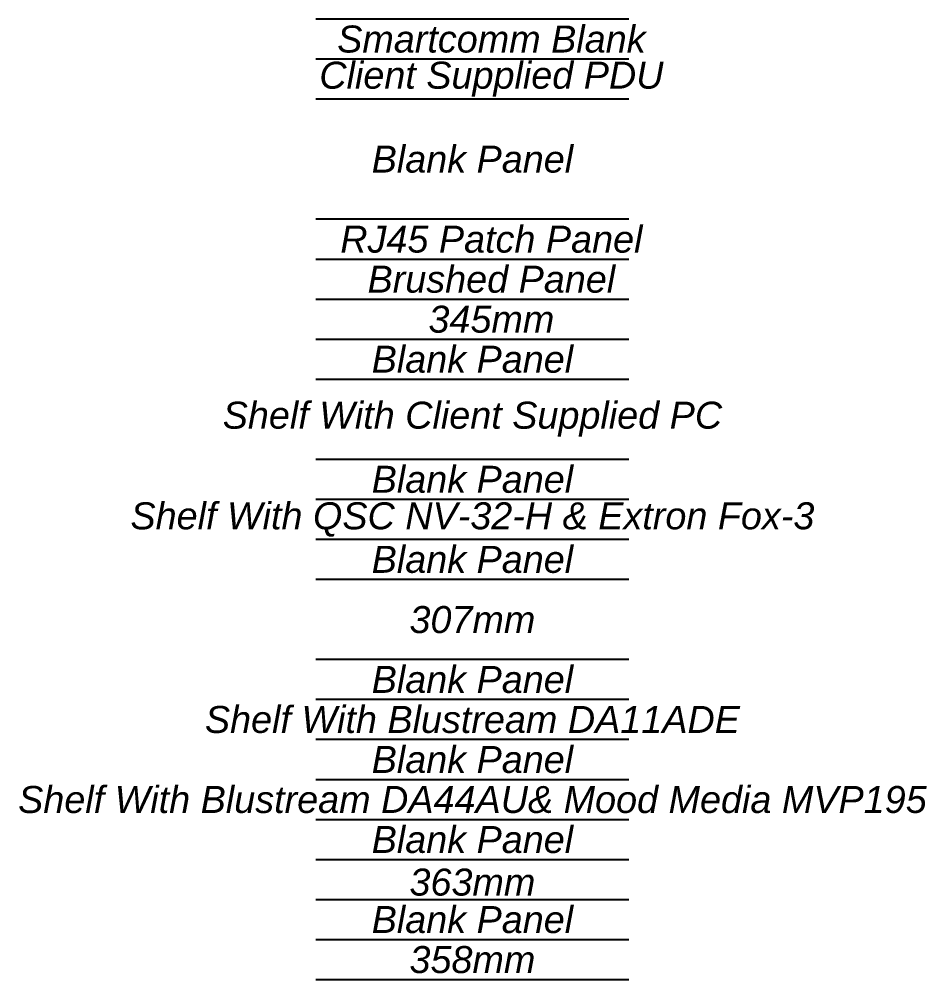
# Model space of a CAD drawing. Header units: millimetres. Extents: x -71336 to -33468, y -26189 to 22712.
# Drawn here: x -36795 to -35788, y -23503 to -22436 of the extents above; entities that cross this region are included whole.
import ezdxf

# ---------------------------------------------------------------- set-up
doc = ezdxf.new("R2010")
doc.units = ezdxf.units.MM
doc.layers.add('SC - Text', color=7, linetype='Continuous')
doc.layers.add('SC - TITLE_BLOCK', color=7, linetype='Continuous')
doc.styles.get("Standard").update_dxf_attribs({"font": 'arial.ttf', "height": 35})

msp = doc.modelspace()

# ---------------------------------------------------------------- linework, layer by layer
at = {"layer": 'SC - TITLE_BLOCK'}
for p, q in [((-36118.278, -22436.24), (-36465.582, -22436.24)), ((-36118.278, -22480.69), (-36465.582, -22480.69)), ((-36118.278, -22525.14), (-36465.582, -22525.14)), ((-36118.278, -22658.49), (-36465.582, -22658.49)), ((-36118.278, -22702.94), (-36465.582, -22702.94)), ((-36118.278, -22747.39), (-36465.582, -22747.39)), ((-36118.278, -22791.84), (-36465.582, -22791.84)), ((-36118.278, -22836.29), (-36465.582, -22836.29)), ((-36118.278, -22925.19), (-36465.582, -22925.19)), ((-36118.278, -22969.64), (-36465.582, -22969.64)), ((-36118.278, -23014.09), (-36465.582, -23014.09)), ((-36118.278, -23058.54), (-36465.582, -23058.54)), ((-36118.278, -23147.44), (-36465.582, -23147.44)), ((-36118.278, -23191.89), (-36465.582, -23191.89)), ((-36118.278, -23236.34), (-36465.582, -23236.34)), ((-36118.278, -23280.79), (-36465.582, -23280.79)), ((-36118.278, -23325.24), (-36465.582, -23325.24)), ((-36118.278, -23369.69), (-36465.582, -23369.69)), ((-36118.278, -23414.14), (-36465.582, -23414.14)), ((-36118.278, -23458.59), (-36465.582, -23458.59)), ((-36118.278, -23503.04), (-36465.582, -23503.04))]:
    msp.add_line(p, q, dxfattribs=at)

# ---------------------------------------------------------------- texts
at = {"layer": 'SC - Text', "char_height": 30, "attachment_point": 5}
for s, insert, width in [('\\pxqc;{\\f@Arial Unicode MS|b0|i1|c0|p34;Smartcomm Blank}', (-36270.867, -22458.465), 641.95739), ('\\pxqc;{\\f@Arial Unicode MS|b0|i1|c0|p34;Client Supplied PDU}', (-36270.867, -22502.915), 641.95739), ('\\pxqc;{\\f@Arial Unicode MS|b0|i1|c0|p34;Blank Panel}', (-36291.93, -22591.815), 641.95739), ('{\\f@Arial Unicode MS|b0|i1|c0|p34;RJ45 Patch Panel}', (-36270.867, -22680.715), 641.95739), ('\\pxqc;{\\f@Arial Unicode MS|b0|i1|c0|p34;Brushed Panel}', (-36270.867, -22725.165), 641.95739), ('{\\f@Arial Unicode MS|b0|i1|c0|p34;345mm}', (-36270.867, -22769.615), 641.95739), ('\\pxqc;{\\f@Arial Unicode MS|b0|i1|c0|p34;Blank Panel}', (-36291.93, -22814.065), 641.95739), ('\\pxqc;{\\f@Arial Unicode MS|b0|i1|c0|p34;Shelf With Client Supplied PC}', (-36291.93, -22880.515), 641.95739), ('\\pxqc;{\\f@Arial Unicode MS|b0|i1|c0|p34;Blank Panel}', (-36291.93, -22947.415), 641.95739), ('\\pxqc;{\\f@Arial Unicode MS|b0|i1|c0|p34;Shelf With QSC NV-32-H & Extron Fox-3}', (-36291.93, -22991.865), 1209.45621), ('\\pxqc;{\\f@Arial Unicode MS|b0|i1|c0|p34;Blank Panel}', (-36291.93, -23036.315), 641.95739), ('\\pxqc;{\\f@Arial Unicode MS|b0|i1|c0|p34;307mm}', (-36291.93, -23103.215), 641.95739), ('\\pxqc;{\\f@Arial Unicode MS|b0|i1|c0|p34;Blank Panel}', (-36291.93, -23169.665), 641.95739), ('\\pxqc;{\\f@Arial Unicode MS|b0|i1|c0|p34;Shelf With Blustream DA11ADE}', (-36291.93, -23214.115), 641.95739), ('\\pxqc;{\\f@Arial Unicode MS|b0|i1|c0|p34;Blank Panel}', (-36291.93, -23258.565), 641.95739), ('\\pxqc;{\\f@Arial Unicode MS|b0|i1|c0|p34;Shelf With Blustream DA44AU& Mood Media MVP195}', (-36291.93, -23303.015), 1445.65143), ('\\pxqc;{\\f@Arial Unicode MS|b0|i1|c0|p34;Blank Panel}', (-36291.93, -23347.465), 641.95739), ('\\pxqc;{\\f@Arial Unicode MS|b0|i1|c0|p34;363mm}', (-36291.93, -23394.77), 641.95739), ('\\pxqc;{\\f@Arial Unicode MS|b0|i1|c0|p34;Blank Panel}', (-36291.93, -23436.365), 641.95739), ('\\pxqc;{\\f@Arial Unicode MS|b0|i1|c0|p34;358mm}', (-36291.93, -23480.815), 641.95739)]:
    msp.add_mtext(s, dxfattribs=dict(at, insert=insert, width=width))

doc.saveas('drawing.dxf')
